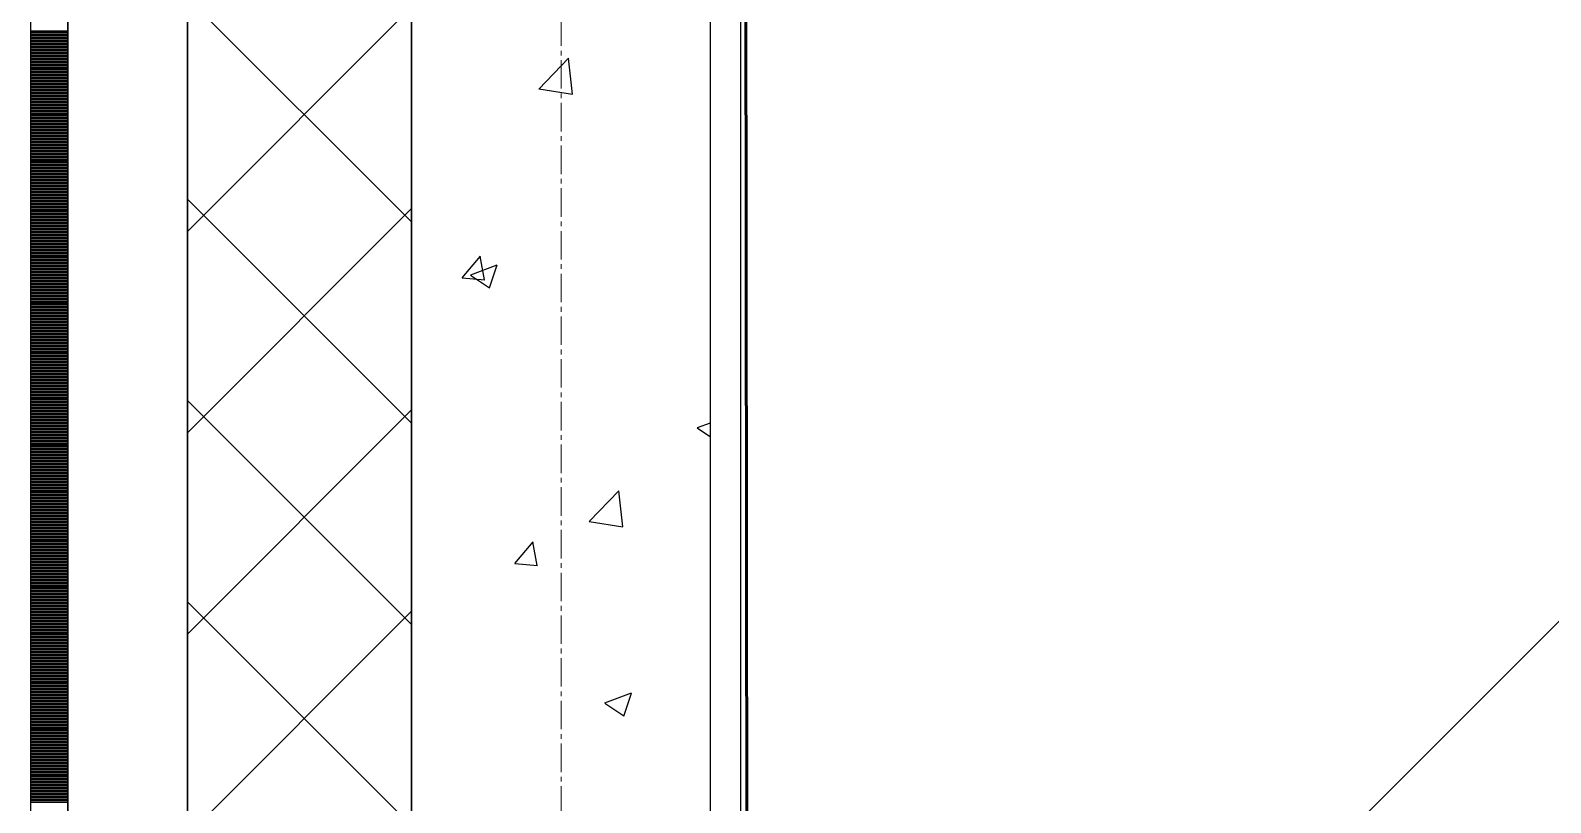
# Model space of a CAD drawing. Header units: millimetres. Extents: x 538266 to 1167394, y 114608 to 637157.
# Drawn here: x 1046079 to 1047095, y 537799 to 538316 of the extents above; entities that cross this region are included whole.
import ezdxf

# ---------------------------------------------------------------- set-up
doc = ezdxf.new("R2010")
doc.units = ezdxf.units.MM
doc.linetypes.add('CENTER2', pattern=[28.575, 19.05, -3.175, 3.175, -3.175])
doc.linetypes.add('DASHED', pattern=[19.05, 12.7, -6.35])
for name, color, linetype, lineweight in [('0) шт стен 3 эт', 150, 'Continuous', 60), ('АР_Стены ПЕНОблок', 52, 'Continuous', 20), ('АР_Тонкая', 254, 'Continuous', 5), ('АР_Утеплитель', 31, 'Continuous', 0), ('АР_Штриховка', 8, 'Continuous', 0)]:
    doc.layers.add(name, color=color, linetype=linetype, lineweight=lineweight)
doc.layers.add('АР_Делит', color=120, linetype='Continuous', lineweight=0, plot=False)
doc.layers.add('РД_Оси_100', color=7, linetype='Continuous', lineweight=0, true_color=0x525252)
doc.layers.add('ФВ-5', color=7, linetype='Continuous')

# ---------------------------------------------------------------- blocks, each defined once
blk = doc.blocks.new('СОШ_2200_АР_ОСИ_М100_28.05.24')
at = {"layer": 'АР_Делит', "color": 251, "linetype": 'DASHED', "true_color": 0x636466}
blk.add_lwpolyline([(114955, 135155), (114955, -355), (93595.036, -355), (93595.036, 13855), (94145, 13855), (94145, 68320), (66055, 68320), (66055, 13857.73), (83455, 13857.73), (83455, -355), (45245, -355), (45245, 13145), (44695, 13145), (44695, 26755), (45245, 26755), (45245, 68320), (20455, 68320), (20455, 26755), (27955, 26755), (27955, 13145), (-355, 13145), (-355, 100855)], dxfattribs=at)
at = {"layer": 'РД_Оси_100', "color": 251, "linetype": 'CENTER2', "true_color": 0x636466}
blk.add_line((0, -6155), (0, 139938.679), dxfattribs=at)
blk = doc.blocks.new('3_этаж1')
at = {"layer": 'АР_Стены ПЕНОблок', "color": 18, "linetype": 'Continuous', "lineweight": 25, "true_color": 0x000000}
for p, q in [((684283.6, 587568.7), (684283.6, 511368.7)), ((684483.6, 511368.7), (684483.6, 587568.7))]:
    blk.add_line(p, q, dxfattribs=at)
at = {"layer": 'АР_Тонкая', "color": 18, "linetype": 'Continuous', "lineweight": 25, "true_color": 0x000000}
for p, q in [((684028.6, 587568.7), (684028.6, 511368.7)), ((684053.6, 587568.7), (684053.6, 511368.7)), ((684053.6, 511368.7), (684053.6, 587568.7)), ((684133.6, 511368.7), (684133.6, 587568.7))]:
    blk.add_line(p, q, dxfattribs=at)
at = {"layer": 'АР_Утеплитель', "color": 18, "linetype": 'Continuous', "lineweight": 25, "true_color": 0x000000}
for p, q in [((684133.6, 587568.7), (684133.6, 511368.7)), ((684283.6, 511368.7), (684283.6, 587568.7))]:
    blk.add_line(p, q, dxfattribs=at)
at = {"layer": 'АР_Штриховка', "color": 18, "linetype": 'Continuous', "lineweight": 25, "true_color": 0x000000}
for p, q in [((684283.6, 538187.6), (684133.6, 538337.6)), ((684133.6, 538181.3), (684283.6, 538331.3)), ((684028.6, 538315.5), (684053.6, 538315.5)), ((684028.6, 538314.5), (684053.6, 538314.5)), ((684028.6, 538313.5), (684053.6, 538313.5)), ((684028.6, 538312.5), (684053.6, 538312.5)), ((684028.6, 538311.5), (684053.6, 538311.5)), ((684028.6, 538310.5), (684053.6, 538310.5)), ((684028.6, 538309.5), (684053.6, 538309.5)), ((684028.6, 538308.5), (684053.6, 538308.5)), ((684028.6, 538307.5), (684053.6, 538307.5)), ((684028.6, 538306.5), (684053.6, 538306.5)), ((684028.6, 538305.5), (684053.6, 538305.5)), ((684028.6, 538304.5), (684053.6, 538304.5)), ((684028.6, 538303.5), (684053.6, 538303.5)), ((684028.6, 538302.5), (684053.6, 538302.5)), ((684028.6, 538301.5), (684053.6, 538301.5)), ((684028.6, 538300.5), (684053.6, 538300.5)), ((684028.6, 538299.5), (684053.6, 538299.5)), ((684028.6, 538298.5), (684053.6, 538298.5)), ((684028.6, 538297.5), (684053.6, 538297.5)), ((684028.6, 538296.5), (684053.6, 538296.5)), ((684028.6, 538295.5), (684053.6, 538295.5)), ((684368.7, 538276.5), (684388.5, 538297.2)), ((684391.3, 538273), (684388.5, 538297.2)), ((684028.6, 538294.5), (684053.6, 538294.5)), ((684028.6, 538293.5), (684053.6, 538293.5)), ((684028.6, 538292.5), (684053.6, 538292.5)), ((684028.6, 538291.5), (684053.6, 538291.5)), ((684028.6, 538290.5), (684053.6, 538290.5)), ((684028.6, 538289.5), (684053.6, 538289.5)), ((684028.6, 538288.5), (684053.6, 538288.5)), ((684028.6, 538287.5), (684053.6, 538287.5)), ((684028.6, 538286.5), (684053.6, 538286.5)), ((684028.6, 538285.5), (684053.6, 538285.5)), ((684028.6, 538284.5), (684053.6, 538284.5)), ((684028.6, 538283.5), (684053.6, 538283.5)), ((684028.6, 538282.5), (684053.6, 538282.5)), ((684028.6, 538281.5), (684053.6, 538281.5)), ((684028.6, 538280.5), (684053.6, 538280.5)), ((684028.6, 538279.5), (684053.6, 538279.5)), ((684028.6, 538278.5), (684053.6, 538278.5)), ((684028.6, 538277.5), (684053.6, 538277.5)), ((684028.6, 538276.5), (684053.6, 538276.5)), ((684028.6, 538275.5), (684053.6, 538275.5)), ((684368.7, 538276.6), (684391.3, 538273.1)), ((684028.6, 538274.5), (684053.6, 538274.5)), ((684028.6, 538273.5), (684053.6, 538273.5)), ((684028.6, 538272.5), (684053.6, 538272.5)), ((684028.6, 538271.5), (684053.6, 538271.5)), ((684028.6, 538270.5), (684053.6, 538270.5)), ((684028.6, 538269.5), (684053.6, 538269.5)), ((684028.6, 538268.5), (684053.6, 538268.5)), ((684028.6, 538267.5), (684053.6, 538267.5)), ((684028.6, 538266.5), (684053.6, 538266.5)), ((684028.6, 538265.5), (684053.6, 538265.5)), ((684028.6, 538264.5), (684053.6, 538264.5)), ((684028.6, 538263.5), (684053.6, 538263.5)), ((684028.6, 538262.5), (684053.6, 538262.5)), ((684028.6, 538261.5), (684053.6, 538261.5)), ((684028.6, 538260.5), (684053.6, 538260.5)), ((684028.6, 538259.5), (684053.6, 538259.5)), ((684028.6, 538258.5), (684053.6, 538258.5)), ((684028.6, 538257.5), (684053.6, 538257.5)), ((684028.6, 538256.5), (684053.6, 538256.5)), ((684028.6, 538255.5), (684053.6, 538255.5)), ((684028.6, 538254.5), (684053.6, 538254.5)), ((684028.6, 538253.5), (684053.6, 538253.5)), ((684028.6, 538252.5), (684053.6, 538252.5)), ((684028.6, 538251.5), (684053.6, 538251.5)), ((684028.6, 538250.5), (684053.6, 538250.5)), ((684028.6, 538249.5), (684053.6, 538249.5)), ((684028.6, 538248.5), (684053.6, 538248.5)), ((684028.6, 538247.5), (684053.6, 538247.5)), ((684028.6, 538246.5), (684053.6, 538246.5)), ((684028.6, 538245.5), (684053.6, 538245.5)), ((684028.6, 538244.5), (684053.6, 538244.5)), ((684028.6, 538243.5), (684053.6, 538243.5)), ((684028.6, 538242.5), (684053.6, 538242.5)), ((684028.6, 538241.5), (684053.6, 538241.5)), ((684028.6, 538240.5), (684053.6, 538240.5)), ((684028.6, 538239.5), (684053.6, 538239.5)), ((684028.6, 538238.5), (684053.6, 538238.5)), ((684028.6, 538237.5), (684053.6, 538237.5)), ((684028.6, 538236.5), (684053.6, 538236.5)), ((684028.6, 538235.5), (684053.6, 538235.5)), ((684028.6, 538234.5), (684053.6, 538234.5)), ((684028.6, 538233.5), (684053.6, 538233.5)), ((684028.6, 538232.5), (684053.6, 538232.5)), ((684028.6, 538231.5), (684053.6, 538231.5)), ((684028.6, 538230.5), (684053.6, 538230.5)), ((684028.6, 538229.5), (684053.6, 538229.5)), ((684028.6, 538228.5), (684053.6, 538228.5)), ((684028.6, 538227.5), (684053.6, 538227.5)), ((684028.6, 538226.5), (684053.6, 538226.5)), ((684028.6, 538225.5), (684053.6, 538225.5)), ((684028.6, 538224.5), (684053.6, 538224.5)), ((684028.6, 538223.5), (684053.6, 538223.5)), ((684028.6, 538222.5), (684053.6, 538222.5)), ((684028.6, 538221.5), (684053.6, 538221.5)), ((684028.6, 538220.5), (684053.6, 538220.5)), ((684028.6, 538219.5), (684053.6, 538219.5)), ((684028.6, 538218.5), (684053.6, 538218.5)), ((684028.6, 538217.5), (684053.6, 538217.5)), ((684028.6, 538216.5), (684053.6, 538216.5)), ((684028.6, 538215.5), (684053.6, 538215.5)), ((684028.6, 538214.5), (684053.6, 538214.5)), ((684028.6, 538213.5), (684053.6, 538213.5)), ((684028.6, 538212.5), (684053.6, 538212.5)), ((684028.6, 538211.5), (684053.6, 538211.5)), ((684028.6, 538210.5), (684053.6, 538210.5)), ((684028.6, 538209.5), (684053.6, 538209.5)), ((684028.6, 538208.5), (684053.6, 538208.5)), ((684028.6, 538207.5), (684053.6, 538207.5)), ((684028.6, 538206.5), (684053.6, 538206.5)), ((684028.6, 538205.5), (684053.6, 538205.5)), ((684028.6, 538204.5), (684053.6, 538204.5)), ((684028.6, 538203.5), (684053.6, 538203.5)), ((684028.6, 538202.5), (684053.6, 538202.5)), ((684028.6, 538201.5), (684053.6, 538201.5)), ((684028.6, 538200.5), (684053.6, 538200.5)), ((684028.6, 538199.5), (684053.6, 538199.5)), ((684028.6, 538198.5), (684053.6, 538198.5)), ((684028.6, 538197.5), (684053.6, 538197.5)), ((684028.6, 538196.5), (684053.6, 538196.5)), ((684028.6, 538195.5), (684053.6, 538195.5)), ((684028.6, 538194.5), (684053.6, 538194.5)), ((684283.6, 538052.9), (684133.6, 538202.9)), ((684133.6, 538046.6), (684283.6, 538196.6)), ((684028.6, 538193.5), (684053.6, 538193.5)), ((684028.6, 538192.5), (684053.6, 538192.5)), ((684028.6, 538191.5), (684053.6, 538191.5)), ((684028.6, 538190.5), (684053.6, 538190.5)), ((684028.6, 538189.5), (684053.6, 538189.5)), ((684028.6, 538188.5), (684053.6, 538188.5)), ((684028.6, 538187.5), (684053.6, 538187.5)), ((684028.6, 538186.5), (684053.6, 538186.5)), ((684028.6, 538185.5), (684053.6, 538185.5)), ((684028.6, 538184.5), (684053.6, 538184.5)), ((684028.6, 538183.5), (684053.6, 538183.5)), ((684028.6, 538182.5), (684053.6, 538182.5)), ((684028.6, 538181.5), (684053.6, 538181.5)), ((684028.6, 538180.5), (684053.6, 538180.5)), ((684028.6, 538179.5), (684053.6, 538179.5)), ((684028.6, 538178.5), (684053.6, 538178.5)), ((684028.6, 538177.5), (684053.6, 538177.5)), ((684028.6, 538176.5), (684053.6, 538176.5)), ((684028.6, 538175.5), (684053.6, 538175.5)), ((684028.6, 538174.5), (684053.6, 538174.5)), ((684028.6, 538173.5), (684053.6, 538173.5)), ((684028.6, 538172.5), (684053.6, 538172.5)), ((684028.6, 538171.5), (684053.6, 538171.5)), ((684028.6, 538170.5), (684053.6, 538170.5)), ((684028.6, 538169.5), (684053.6, 538169.5)), ((684028.6, 538168.5), (684053.6, 538168.5)), ((684028.6, 538167.5), (684053.6, 538167.5)), ((684028.6, 538166.5), (684053.6, 538166.5)), ((684028.6, 538165.5), (684053.6, 538165.5)), ((684028.6, 538164.5), (684053.6, 538164.5)), ((684028.6, 538163.5), (684053.6, 538163.5)), ((684317.3, 538150.2), (684329.6, 538164.8)), ((684332.3, 538148.8), (684329.4, 538164.7)), ((684028.6, 538162.5), (684053.6, 538162.5)), ((684028.6, 538161.5), (684053.6, 538161.5)), ((684028.6, 538160.5), (684053.6, 538160.5)), ((684028.6, 538159.5), (684053.6, 538159.5)), ((684028.6, 538158.5), (684053.6, 538158.5)), ((684028.6, 538157.5), (684053.6, 538157.5)), ((684028.6, 538156.5), (684053.6, 538156.5)), ((684028.6, 538155.5), (684053.6, 538155.5)), ((684028.6, 538154.5), (684053.6, 538154.5)), ((684028.6, 538153.5), (684053.6, 538153.5)), ((684323.1, 538152.2), (684340.9, 538159)), ((684335.7, 538143.5), (684340.8, 538158.9)), ((684028.6, 538152.5), (684053.6, 538152.5)), ((684028.6, 538151.5), (684053.6, 538151.5)), ((684028.6, 538150.5), (684053.6, 538150.5)), ((684028.6, 538149.5), (684053.6, 538149.5)), ((684028.6, 538148.5), (684053.6, 538148.5)), ((684028.6, 538147.5), (684053.6, 538147.5)), ((684028.6, 538146.5), (684053.6, 538146.5)), ((684028.6, 538145.5), (684053.6, 538145.5)), ((684028.6, 538144.5), (684053.6, 538144.5)), ((684028.6, 538143.5), (684053.6, 538143.5)), ((684317.3, 538150.2), (684332.5, 538148.9)), ((684323, 538152), (684335.7, 538143.5)), ((684028.6, 538142.5), (684053.6, 538142.5)), ((684028.6, 538141.5), (684053.6, 538141.5)), ((684028.6, 538140.5), (684053.6, 538140.5)), ((684028.6, 538139.5), (684053.6, 538139.5)), ((684028.6, 538138.5), (684053.6, 538138.5)), ((684028.6, 538137.5), (684053.6, 538137.5)), ((684028.6, 538136.5), (684053.6, 538136.5)), ((684028.6, 538135.5), (684053.6, 538135.5)), ((684028.6, 538134.5), (684053.6, 538134.5)), ((684028.6, 538133.5), (684053.6, 538133.5)), ((684028.6, 538132.5), (684053.6, 538132.5)), ((684028.6, 538131.5), (684053.6, 538131.5)), ((684028.6, 538130.5), (684053.6, 538130.5)), ((684028.6, 538129.5), (684053.6, 538129.5)), ((684028.6, 538128.5), (684053.6, 538128.5)), ((684028.6, 538127.5), (684053.6, 538127.5)), ((684028.6, 538126.5), (684053.6, 538126.5)), ((684028.6, 538125.5), (684053.6, 538125.5)), ((684028.6, 538124.5), (684053.6, 538124.5)), ((684028.6, 538123.5), (684053.6, 538123.5)), ((684028.6, 538122.5), (684053.6, 538122.5)), ((684028.6, 538121.5), (684053.6, 538121.5)), ((684028.6, 538120.5), (684053.6, 538120.5)), ((684028.6, 538119.5), (684053.6, 538119.5)), ((684028.6, 538118.5), (684053.6, 538118.5)), ((684028.6, 538117.5), (684053.6, 538117.5)), ((684028.6, 538116.5), (684053.6, 538116.5)), ((684028.6, 538115.5), (684053.6, 538115.5)), ((684028.6, 538114.5), (684053.6, 538114.5)), ((684028.6, 538113.5), (684053.6, 538113.5)), ((684028.6, 538112.5), (684053.6, 538112.5)), ((684028.6, 538111.5), (684053.6, 538111.5)), ((684028.6, 538110.5), (684053.6, 538110.5)), ((684028.6, 538109.5), (684053.6, 538109.5)), ((684028.6, 538108.5), (684053.6, 538108.5)), ((684028.6, 538107.5), (684053.6, 538107.5)), ((684028.6, 538106.5), (684053.6, 538106.5)), ((684028.6, 538105.5), (684053.6, 538105.5)), ((684028.6, 538104.5), (684053.6, 538104.5)), ((684028.6, 538103.5), (684053.6, 538103.5)), ((684028.6, 538102.5), (684053.6, 538102.5)), ((684028.6, 538101.5), (684053.6, 538101.5)), ((684028.6, 538100.5), (684053.6, 538100.5)), ((684028.6, 538099.5), (684053.6, 538099.5)), ((684028.6, 538098.5), (684053.6, 538098.5)), ((684028.6, 538097.5), (684053.6, 538097.5)), ((684028.6, 538096.5), (684053.6, 538096.5)), ((684028.6, 538095.5), (684053.6, 538095.5)), ((684028.6, 538094.5), (684053.6, 538094.5)), ((684028.6, 538093.5), (684053.6, 538093.5)), ((684028.6, 538092.5), (684053.6, 538092.5)), ((684028.6, 538091.5), (684053.6, 538091.5)), ((684028.6, 538090.5), (684053.6, 538090.5)), ((684028.6, 538089.5), (684053.6, 538089.5)), ((684028.6, 538088.5), (684053.6, 538088.5)), ((684028.6, 538087.5), (684053.6, 538087.5)), ((684028.6, 538086.5), (684053.6, 538086.5)), ((684028.6, 538085.5), (684053.6, 538085.5)), ((684028.6, 538084.5), (684053.6, 538084.5)), ((684028.6, 538083.5), (684053.6, 538083.5)), ((684028.6, 538082.5), (684053.6, 538082.5)), ((684028.6, 538081.5), (684053.6, 538081.5)), ((684028.6, 538080.5), (684053.6, 538080.5)), ((684028.6, 538079.5), (684053.6, 538079.5)), ((684028.6, 538078.5), (684053.6, 538078.5)), ((684028.6, 538077.5), (684053.6, 538077.5)), ((684028.6, 538076.5), (684053.6, 538076.5)), ((684028.6, 538075.5), (684053.6, 538075.5)), ((684028.6, 538074.5), (684053.6, 538074.5)), ((684028.6, 538073.5), (684053.6, 538073.5)), ((684028.6, 538072.5), (684053.6, 538072.5)), ((684028.6, 538071.5), (684053.6, 538071.5)), ((684028.6, 538070.5), (684053.6, 538070.5)), ((684028.6, 538069.5), (684053.6, 538069.5)), ((684028.6, 538068.5), (684053.6, 538068.5)), ((684028.6, 538067.5), (684053.6, 538067.5)), ((684028.6, 538066.5), (684053.6, 538066.5)), ((684028.6, 538065.5), (684053.6, 538065.5)), ((684028.6, 538064.5), (684053.6, 538064.5)), ((684028.6, 538063.5), (684053.6, 538063.5)), ((684028.6, 538062.5), (684053.6, 538062.5)), ((684028.6, 538061.5), (684053.6, 538061.5)), ((684283.6, 537918.2), (684133.6, 538068.2)), ((684133.6, 537911.9), (684283.6, 538061.9)), ((684028.6, 538060.5), (684053.6, 538060.5)), ((684028.6, 538059.5), (684053.6, 538059.5)), ((684028.6, 538058.5), (684053.6, 538058.5)), ((684028.6, 538057.5), (684053.6, 538057.5)), ((684028.6, 538056.5), (684053.6, 538056.5)), ((684028.6, 538055.5), (684053.6, 538055.5)), ((684028.6, 538054.5), (684053.6, 538054.5)), ((684028.6, 538053.5), (684053.6, 538053.5)), ((684028.6, 538052.5), (684053.6, 538052.5)), ((684028.6, 538051.5), (684053.6, 538051.5)), ((684474.8, 538050), (684483.6, 538053.3)), ((684028.6, 538050.5), (684053.6, 538050.5)), ((684028.6, 538049.5), (684053.6, 538049.5)), ((684028.6, 538048.5), (684053.6, 538048.5)), ((684028.6, 538047.5), (684053.6, 538047.5)), ((684028.6, 538046.5), (684053.6, 538046.5)), ((684028.6, 538045.5), (684053.6, 538045.5)), ((684028.6, 538044.5), (684053.6, 538044.5)), ((684028.6, 538043.5), (684053.6, 538043.5)), ((684028.6, 538042.5), (684053.6, 538042.5)), ((684028.6, 538041.5), (684053.6, 538041.5)), ((684474.7, 538049.8), (684483.6, 538043.8)), ((684028.6, 538040.5), (684053.6, 538040.5)), ((684028.6, 538039.5), (684053.6, 538039.5)), ((684028.6, 538038.5), (684053.6, 538038.5)), ((684028.6, 538037.5), (684053.6, 538037.5)), ((684028.6, 538036.5), (684053.6, 538036.5)), ((684028.6, 538035.5), (684053.6, 538035.5)), ((684028.6, 538034.5), (684053.6, 538034.5)), ((684028.6, 538033.5), (684053.6, 538033.5)), ((684028.6, 538032.5), (684053.6, 538032.5)), ((684028.6, 538031.5), (684053.6, 538031.5)), ((684028.6, 538030.5), (684053.6, 538030.5)), ((684028.6, 538029.5), (684053.6, 538029.5)), ((684028.6, 538028.5), (684053.6, 538028.5)), ((684028.6, 538027.5), (684053.6, 538027.5)), ((684028.6, 538026.5), (684053.6, 538026.5)), ((684028.6, 538025.5), (684053.6, 538025.5)), ((684028.6, 538024.5), (684053.6, 538024.5)), ((684028.6, 538023.5), (684053.6, 538023.5)), ((684028.6, 538022.5), (684053.6, 538022.5)), ((684028.6, 538021.5), (684053.6, 538021.5)), ((684028.6, 538020.5), (684053.6, 538020.5)), ((684028.6, 538019.5), (684053.6, 538019.5)), ((684028.6, 538018.5), (684053.6, 538018.5)), ((684028.6, 538017.5), (684053.6, 538017.5)), ((684028.6, 538016.5), (684053.6, 538016.5)), ((684028.6, 538015.5), (684053.6, 538015.5)), ((684028.6, 538014.5), (684053.6, 538014.5)), ((684028.6, 538013.5), (684053.6, 538013.5)), ((684028.6, 538012.5), (684053.6, 538012.5)), ((684028.6, 538011.5), (684053.6, 538011.5)), ((684028.6, 538010.5), (684053.6, 538010.5)), ((684028.6, 538009.5), (684053.6, 538009.5)), ((684028.6, 538008.5), (684053.6, 538008.5)), ((684028.6, 538007.5), (684053.6, 538007.5)), ((684028.6, 538006.5), (684053.6, 538006.5)), ((684028.6, 538005.5), (684053.6, 538005.5)), ((684028.6, 538004.5), (684053.6, 538004.5)), ((684028.6, 538003.5), (684053.6, 538003.5)), ((684028.6, 538002.5), (684053.6, 538002.5)), ((684028.6, 538001.5), (684053.6, 538001.5)), ((684028.6, 538000.5), (684053.6, 538000.5)), ((684402.4, 537987.1), (684422.2, 538007.7)), ((684424.9, 537983.6), (684422.1, 538007.7)), ((684028.6, 537999.5), (684053.6, 537999.5)), ((684028.6, 537998.5), (684053.6, 537998.5)), ((684028.6, 537997.5), (684053.6, 537997.5)), ((684028.6, 537996.5), (684053.6, 537996.5)), ((684028.6, 537995.5), (684053.6, 537995.5)), ((684028.6, 537994.5), (684053.6, 537994.5)), ((684028.6, 537993.5), (684053.6, 537993.5)), ((684028.6, 537992.5), (684053.6, 537992.5)), ((684028.6, 537991.5), (684053.6, 537991.5)), ((684028.6, 537990.5), (684053.6, 537990.5)), ((684028.6, 537989.5), (684053.6, 537989.5)), ((684028.6, 537988.5), (684053.6, 537988.5)), ((684028.6, 537987.5), (684053.6, 537987.5)), ((684028.6, 537986.5), (684053.6, 537986.5)), ((684028.6, 537985.5), (684053.6, 537985.5)), ((684028.6, 537984.5), (684053.6, 537984.5)), ((684028.6, 537983.5), (684053.6, 537983.5)), ((684028.6, 537982.5), (684053.6, 537982.5)), ((684028.6, 537981.5), (684053.6, 537981.5)), ((684028.6, 537980.5), (684053.6, 537980.5)), ((684402.4, 537987.1), (684424.9, 537983.6)), ((684028.6, 537979.5), (684053.6, 537979.5)), ((684028.6, 537978.5), (684053.6, 537978.5)), ((684028.6, 537977.5), (684053.6, 537977.5)), ((684028.6, 537976.5), (684053.6, 537976.5)), ((684028.6, 537975.5), (684053.6, 537975.5)), ((684028.6, 537974.5), (684053.6, 537974.5)), ((684028.6, 537973.5), (684053.6, 537973.5)), ((684028.6, 537972.5), (684053.6, 537972.5)), ((684028.6, 537971.5), (684053.6, 537971.5)), ((684028.6, 537970.5), (684053.6, 537970.5)), ((684352.6, 537959.1), (684364.8, 537973.7)), ((684367.5, 537957.8), (684364.6, 537973.7)), ((684028.6, 537969.5), (684053.6, 537969.5)), ((684028.6, 537968.5), (684053.6, 537968.5)), ((684028.6, 537967.5), (684053.6, 537967.5)), ((684028.6, 537966.5), (684053.6, 537966.5)), ((684028.6, 537965.5), (684053.6, 537965.5)), ((684028.6, 537964.5), (684053.6, 537964.5)), ((684028.6, 537963.5), (684053.6, 537963.5)), ((684028.6, 537962.5), (684053.6, 537962.5)), ((684028.6, 537961.5), (684053.6, 537961.5)), ((684028.6, 537960.5), (684053.6, 537960.5)), ((684028.6, 537959.5), (684053.6, 537959.5)), ((684028.6, 537958.5), (684053.6, 537958.5)), ((684028.6, 537957.5), (684053.6, 537957.5)), ((684028.6, 537956.5), (684053.6, 537956.5)), ((684028.6, 537955.5), (684053.6, 537955.5)), ((684028.6, 537954.5), (684053.6, 537954.5)), ((684028.6, 537953.5), (684053.6, 537953.5)), ((684028.6, 537952.5), (684053.6, 537952.5)), ((684028.6, 537951.5), (684053.6, 537951.5)), ((684028.6, 537950.5), (684053.6, 537950.5)), ((684352.6, 537959.1), (684367.7, 537957.8)), ((684028.6, 537949.5), (684053.6, 537949.5)), ((684028.6, 537948.5), (684053.6, 537948.5)), ((684028.6, 537947.5), (684053.6, 537947.5)), ((684028.6, 537946.5), (684053.6, 537946.5)), ((684028.6, 537945.5), (684053.6, 537945.5)), ((684028.6, 537944.5), (684053.6, 537944.5)), ((684028.6, 537943.5), (684053.6, 537943.5)), ((684028.6, 537942.5), (684053.6, 537942.5)), ((684028.6, 537941.5), (684053.6, 537941.5)), ((684028.6, 537940.5), (684053.6, 537940.5)), ((684028.6, 537939.5), (684053.6, 537939.5)), ((684028.6, 537938.5), (684053.6, 537938.5)), ((684028.6, 537937.5), (684053.6, 537937.5)), ((684028.6, 537936.5), (684053.6, 537936.5)), ((684028.6, 537935.5), (684053.6, 537935.5)), ((684028.6, 537934.5), (684053.6, 537934.5)), ((684028.6, 537933.5), (684053.6, 537933.5)), ((684028.6, 537932.5), (684053.6, 537932.5)), ((684028.6, 537931.5), (684053.6, 537931.5)), ((684028.6, 537930.5), (684053.6, 537930.5)), ((684028.6, 537929.5), (684053.6, 537929.5)), ((684283.6, 537783.5), (684133.6, 537933.5)), ((684028.6, 537928.5), (684053.6, 537928.5)), ((684028.6, 537927.5), (684053.6, 537927.5)), ((684028.6, 537926.5), (684053.6, 537926.5)), ((684028.6, 537925.5), (684053.6, 537925.5)), ((684028.6, 537924.5), (684053.6, 537924.5)), ((684028.6, 537923.5), (684053.6, 537923.5)), ((684028.6, 537922.5), (684053.6, 537922.5)), ((684028.6, 537921.5), (684053.6, 537921.5)), ((684028.6, 537920.5), (684053.6, 537920.5)), ((684028.6, 537919.5), (684053.6, 537919.5)), ((684133.6, 537777.2), (684283.6, 537927.2)), ((684028.6, 537918.5), (684053.6, 537918.5)), ((684028.6, 537917.5), (684053.6, 537917.5)), ((684028.6, 537916.5), (684053.6, 537916.5)), ((684028.6, 537915.5), (684053.6, 537915.5)), ((684028.6, 537914.5), (684053.6, 537914.5)), ((684028.6, 537913.5), (684053.6, 537913.5)), ((684028.6, 537912.5), (684053.6, 537912.5)), ((684028.6, 537911.5), (684053.6, 537911.5)), ((684028.6, 537910.5), (684053.6, 537910.5)), ((684028.6, 537909.5), (684053.6, 537909.5)), ((684028.6, 537908.5), (684053.6, 537908.5)), ((684028.6, 537907.5), (684053.6, 537907.5)), ((684028.6, 537906.5), (684053.6, 537906.5)), ((684028.6, 537905.5), (684053.6, 537905.5)), ((684028.6, 537904.5), (684053.6, 537904.5)), ((684028.6, 537903.5), (684053.6, 537903.5)), ((684028.6, 537902.5), (684053.6, 537902.5)), ((684028.6, 537901.5), (684053.6, 537901.5)), ((684028.6, 537900.5), (684053.6, 537900.5)), ((684028.6, 537899.5), (684053.6, 537899.5)), ((684028.6, 537898.5), (684053.6, 537898.5)), ((684028.6, 537897.5), (684053.6, 537897.5)), ((684028.6, 537896.5), (684053.6, 537896.5)), ((684028.6, 537895.5), (684053.6, 537895.5)), ((684028.6, 537894.5), (684053.6, 537894.5)), ((684028.6, 537893.5), (684053.6, 537893.5)), ((684028.6, 537892.5), (684053.6, 537892.5)), ((684028.6, 537891.5), (684053.6, 537891.5)), ((684028.6, 537890.5), (684053.6, 537890.5)), ((684028.6, 537889.5), (684053.6, 537889.5)), ((684028.6, 537888.5), (684053.6, 537888.5)), ((684028.6, 537887.5), (684053.6, 537887.5)), ((684028.6, 537886.5), (684053.6, 537886.5)), ((684028.6, 537885.5), (684053.6, 537885.5)), ((684028.6, 537884.5), (684053.6, 537884.5)), ((684028.6, 537883.5), (684053.6, 537883.5)), ((684028.6, 537882.5), (684053.6, 537882.5)), ((684028.6, 537881.5), (684053.6, 537881.5)), ((684028.6, 537880.5), (684053.6, 537880.5)), ((684028.6, 537879.5), (684053.6, 537879.5)), ((684028.6, 537878.5), (684053.6, 537878.5)), ((684028.6, 537877.5), (684053.6, 537877.5)), ((684028.6, 537876.5), (684053.6, 537876.5)), ((684028.6, 537875.5), (684053.6, 537875.5)), ((684028.6, 537874.5), (684053.6, 537874.5)), ((684028.6, 537873.5), (684053.6, 537873.5)), ((684028.6, 537872.5), (684053.6, 537872.5)), ((684028.6, 537871.5), (684053.6, 537871.5)), ((684028.6, 537870.5), (684053.6, 537870.5)), ((684028.6, 537869.5), (684053.6, 537869.5)), ((684028.6, 537868.5), (684053.6, 537868.5)), ((684412.9, 537865.8), (684430.7, 537872.6)), ((684425.5, 537857), (684430.7, 537872.4)), ((684028.6, 537867.5), (684053.6, 537867.5)), ((684028.6, 537866.5), (684053.6, 537866.5)), ((684028.6, 537865.5), (684053.6, 537865.5)), ((684028.6, 537864.5), (684053.6, 537864.5)), ((684028.6, 537863.5), (684053.6, 537863.5)), ((684028.6, 537862.5), (684053.6, 537862.5)), ((684028.6, 537861.5), (684053.6, 537861.5)), ((684028.6, 537860.5), (684053.6, 537860.5)), ((684028.6, 537859.5), (684053.6, 537859.5)), ((684028.6, 537858.5), (684053.6, 537858.5)), ((684412.9, 537865.6), (684425.5, 537857.1)), ((684028.6, 537857.5), (684053.6, 537857.5)), ((684028.6, 537856.5), (684053.6, 537856.5)), ((684028.6, 537855.5), (684053.6, 537855.5)), ((684028.6, 537854.5), (684053.6, 537854.5)), ((684028.6, 537853.5), (684053.6, 537853.5)), ((684028.6, 537852.5), (684053.6, 537852.5)), ((684028.6, 537851.5), (684053.6, 537851.5)), ((684028.6, 537850.5), (684053.6, 537850.5)), ((684028.6, 537849.5), (684053.6, 537849.5)), ((684028.6, 537848.5), (684053.6, 537848.5)), ((684028.6, 537847.5), (684053.6, 537847.5)), ((684028.6, 537846.5), (684053.6, 537846.5)), ((684028.6, 537845.5), (684053.6, 537845.5)), ((684028.6, 537844.5), (684053.6, 537844.5)), ((684028.6, 537843.5), (684053.6, 537843.5)), ((684028.6, 537842.5), (684053.6, 537842.5)), ((684028.6, 537841.5), (684053.6, 537841.5)), ((684028.6, 537840.5), (684053.6, 537840.5)), ((684028.6, 537839.5), (684053.6, 537839.5)), ((684028.6, 537838.5), (684053.6, 537838.5)), ((684028.6, 537837.5), (684053.6, 537837.5)), ((684028.6, 537836.5), (684053.6, 537836.5)), ((684028.6, 537835.5), (684053.6, 537835.5)), ((684028.6, 537834.5), (684053.6, 537834.5)), ((684028.6, 537833.5), (684053.6, 537833.5)), ((684028.6, 537832.5), (684053.6, 537832.5)), ((684028.6, 537831.5), (684053.6, 537831.5)), ((684028.6, 537830.5), (684053.6, 537830.5)), ((684028.6, 537829.5), (684053.6, 537829.5)), ((684028.6, 537828.5), (684053.6, 537828.5)), ((684028.6, 537827.5), (684053.6, 537827.5)), ((684028.6, 537826.5), (684053.6, 537826.5)), ((684028.6, 537825.5), (684053.6, 537825.5)), ((684028.6, 537824.5), (684053.6, 537824.5)), ((684028.6, 537823.5), (684053.6, 537823.5)), ((684028.6, 537822.5), (684053.6, 537822.5)), ((684028.6, 537821.5), (684053.6, 537821.5)), ((684028.6, 537820.5), (684053.6, 537820.5)), ((684028.6, 537819.5), (684053.6, 537819.5)), ((684028.6, 537818.5), (684053.6, 537818.5)), ((684028.6, 537817.5), (684053.6, 537817.5)), ((684028.6, 537816.5), (684053.6, 537816.5)), ((684028.6, 537815.5), (684053.6, 537815.5)), ((684028.6, 537814.5), (684053.6, 537814.5)), ((684028.6, 537813.5), (684053.6, 537813.5)), ((684028.6, 537812.5), (684053.6, 537812.5)), ((684028.6, 537811.5), (684053.6, 537811.5)), ((684028.6, 537810.5), (684053.6, 537810.5)), ((684028.6, 537809.5), (684053.6, 537809.5)), ((684028.6, 537808.5), (684053.6, 537808.5)), ((684028.6, 537807.5), (684053.6, 537807.5)), ((684028.6, 537806.5), (684053.6, 537806.5)), ((684028.6, 537805.5), (684053.6, 537805.5)), ((684028.6, 537804.5), (684053.6, 537804.5)), ((684028.6, 537803.5), (684053.6, 537803.5)), ((684028.6, 537802.5), (684053.6, 537802.5)), ((684028.6, 537801.5), (684053.6, 537801.5)), ((684028.6, 537800.5), (684053.6, 537800.5)), ((684028.6, 537799.5), (684053.6, 537799.5))]:
    blk.add_line(p, q, dxfattribs=at)

msp = doc.modelspace()

# ---------------------------------------------------------------- hatches: boundary and pattern name
at = {"layer": 'ФВ-5'}
h = msp.add_hatch(dxfattribs=at)
h.set_pattern_fill('ANSI31', color=3, scale=300, style=0)
h.paths.add_polyline_path([(1054123.6, 541968.7), (1046553.6, 541968.7), (1046553.6, 510388.7), (1054123.6, 510388.7)])

# ---------------------------------------------------------------- linework, layer by layer
msp.add_lwpolyline([(1054123.6, 541968.7), (1046553.6, 541968.7), (1046553.6, 510388.7), (1054123.6, 510388.7)], close=True)
at = {"layer": '0) шт стен 3 эт', "color": 2}
msp.add_lwpolyline([(1046557.8, 537773), (1046553.6, 541468.7)], dxfattribs=at)

# ---------------------------------------------------------------- block references
at = {"layer": '0) шт стен 3 эт', "color": 5, "lineweight": 25}
msp.add_blockref('3_этаж1', (362050, 0), dxfattribs=at)
at = {"layer": 'РД_Оси_100', "lineweight": 25}
msp.add_blockref('СОШ_2200_АР_ОСИ_М100_28.05.24', (1046433.6, 496768.7), dxfattribs=at)

doc.saveas('drawing.dxf')
